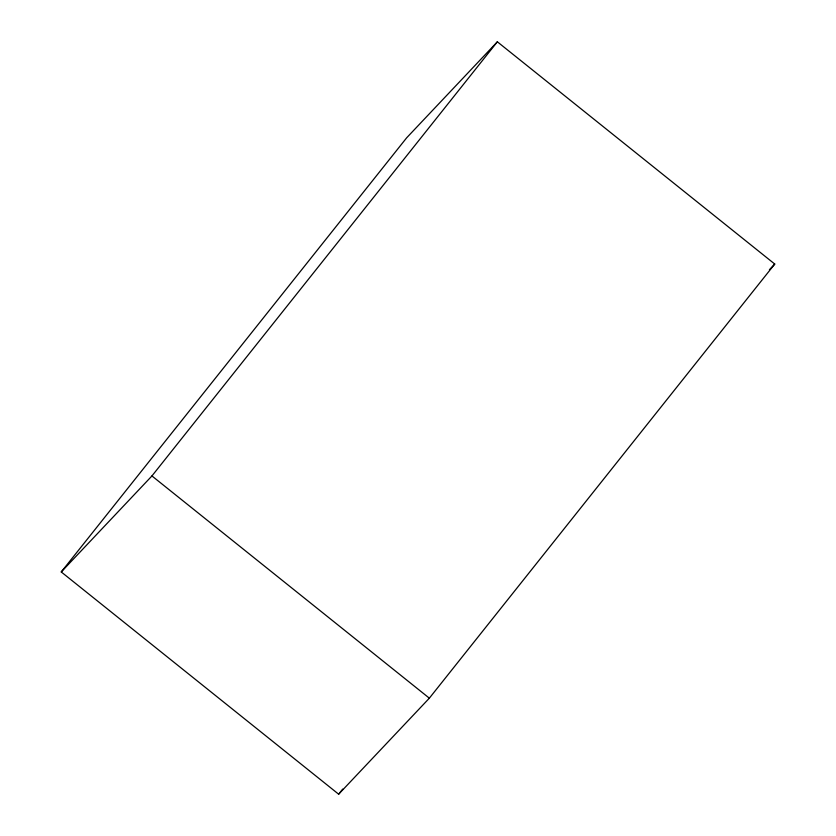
<?xml version="1.0" encoding="UTF-8"?>
<svg xmlns="http://www.w3.org/2000/svg" width="836" height="836" viewBox="0 0 836 836"><rect width="100%" height="100%" fill="white"/><g stroke="black" fill="none" stroke-linecap="round" stroke-linejoin="round"><path stroke-width="1.25" d="M61.247 571.949L406.651 137.815L497.347 41.8L774.753 264.051L429.349 698.185L338.653 794.2L61.247 571.949L151.943 475.945L497.347 41.8M338.653 794.2L342.708 789.09M769.423 269.694L774.753 264.051M151.943 475.945L429.349 698.185"/></g></svg>
